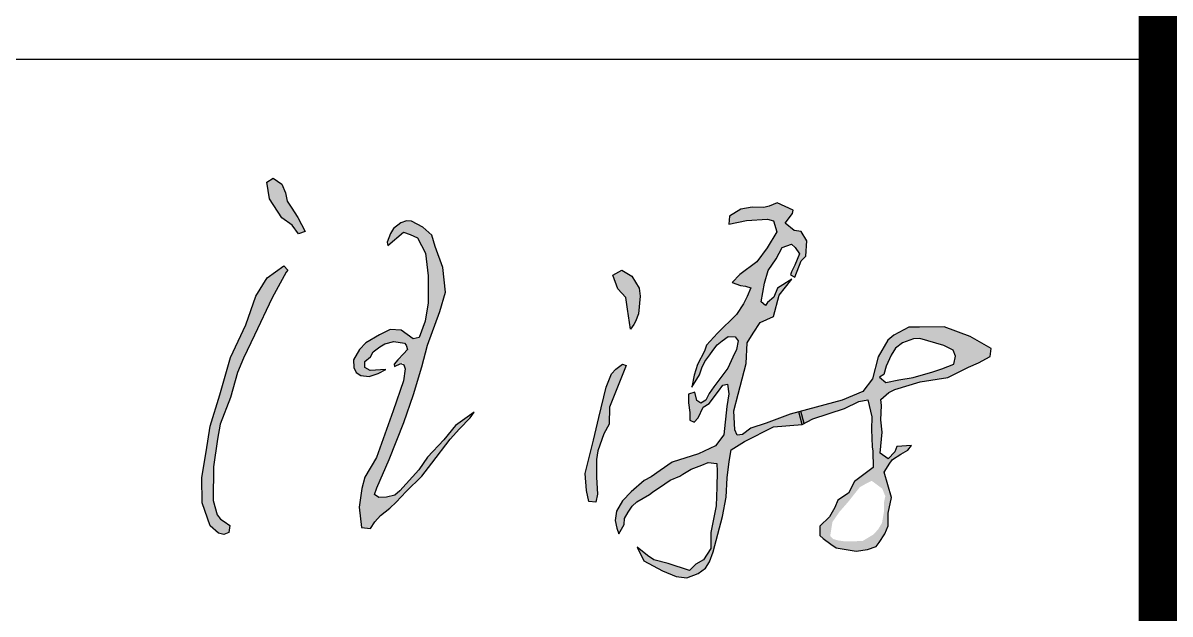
# Model space of a CAD drawing. Extents: x 4150464 to 4450492, y 483482 to 853422.
# Drawn here: x 4304769 to 4306690, y 839355 to 840345 of the extents above; entities that cross this region are included whole.
import ezdxf

# ---------------------------------------------------------------- set-up
doc = ezdxf.new("R2010")
doc.units = 0
doc.header["$LTSCALE"] = 1000
doc.header["$MEASUREMENT"] = 0
doc.layers.add('PUB_TEXT', color=7, linetype='Continuous')
doc.layers.add('图框', color=7, linetype='Continuous')

msp = doc.modelspace()

# ---------------------------------------------------------------- hatches: boundary and pattern name
at = {"layer": 'PUB_TEXT'}
h = msp.add_hatch(color=4, dxfattribs=at)
h.paths.add_polyline_path([(4305186.4, 839884.1), (4305211.7, 839931.5), (4305205.5, 839937.7), (4305177.8, 839917.8), (4305158.7, 839886.8), (4305142.3, 839838.8), (4305116.3, 839784.5), (4305098.6, 839721.6), (4305082.3, 839669.1), (4305075.8, 839626.4), (4305068.6, 839583.2), (4305068.9, 839541.1), (4305082.2, 839502.6), (4305096.4, 839490.3), (4305105.2, 839487.7), (4305113.8, 839491.2), (4305115.1, 839502.9), (4305105.9, 839509.5), (4305095.3, 839515.9), (4305087.1, 839544.7), (4305087.6, 839601.1), (4305094.3, 839647.5), (4305099.1, 839672.7), (4305116.6, 839717.2), (4305127.9, 839759.2), (4305138.1, 839783), (4305156.6, 839821.7)])
h.paths.add_polyline_path([(4305217.8, 840036.2), (4305211.2, 840045.8), (4305208.7, 840060), (4305202.1, 840074.7), (4305187.9, 840084.3), (4305177.3, 840077.7), (4305181.8, 840049.9), (4305202.6, 840017.9), (4305219.4, 840005.8), (4305230.5, 839991.6), (4305241.2, 839995.1), (4305229, 840018.5)])
h = msp.add_hatch(color=4, dxfattribs=at)
h.paths.add_polyline_path([(4305977.6, 839643.7), (4306025.8, 839668.4), (4306074.1, 839672.1), (4306068.5, 839693.4), (4306053.7, 839689.5), (4306013.5, 839674.4), (4305987.9, 839666.1), (4305973.9, 839655.5), (4305965, 839654.4), (4305961.1, 839663.3), (4305959.4, 839695.1), (4305966.7, 839722.9), (4305980.1, 839774.2), (4305981.6, 839808.7), (4305992.1, 839825), (4306003.9, 839843.1), (4306026.1, 839853.1), (4306035.3, 839888.8), (4306056.9, 839915.2), (4306032.9, 839900.6), (4306026.8, 839885.1), (4306016.2, 839876.1), (4306012.4, 839871.1), (4306005.5, 839877.7), (4306010.7, 839908.5), (4306017.3, 839930), (4306030.5, 839949.5), (4306040.4, 839968.2), (4306056.4, 839974.3), (4306062.2, 839968.5), (4306069.6, 839957.8), (4306061.9, 839939.1), (4306056.4, 839927.5), (4306054.5, 839922.6), (4306061.9, 839919), (4306072.4, 839946.2), (4306080.1, 839954.2), (4306082, 839979.5), (4306072.2, 839995.4), (4306060.7, 839996.8), (4306045.4, 840009.3), (4306057.9, 840025.6), (4306059, 840031.2), (4306032.2, 840043.4), (4306019, 840037.5), (4306009.6, 840035.4), (4305990.4, 840036.1), (4305971.3, 840032.6), (4305952.1, 840021.1), (4305951.4, 840007.3), (4305981, 840013.7), (4306016.2, 840016.1), (4306025.8, 840012.9), (4306031.4, 839994.5), (4306015.4, 839968.1), (4305997.8, 839944.2), (4305969.8, 839923.4), (4305957, 839909.8), (4305970.9, 839904.9), (4305979, 839903.8), (4305987.9, 839900.7), (4305982, 839886.6), (4305975.9, 839874.1), (4305964, 839856.3), (4305932.2, 839824.9), (4305913.8, 839805.1), (4305910.5, 839795), (4305898.5, 839772.8), (4305895.7, 839763.8), (4305893.1, 839754.9), (4305889.2, 839734.4), (4305901.8, 839755.3), (4305906, 839767.2), (4305911.2, 839777.5), (4305919.5, 839788.6), (4305924.5, 839796.2), (4305931.4, 839805.6), (4305940, 839812), (4305950.1, 839819.6), (4305961.9, 839819.1), (4305966.6, 839812.2), (4305963.9, 839797.7), (4305958, 839784.9), (4305949.4, 839766.4), (4305926.2, 839735.1), (4305918.3, 839724.1), (4305912.4, 839713), (4305904.5, 839707.8), (4305897.4, 839712), (4305894.1, 839726), (4305883.8, 839722.7), (4305883.8, 839708.1), (4305886, 839692.2), (4305886, 839679.4), (4305892.9, 839676), (4305899.7, 839683.4), (4305908.4, 839700.9), (4305918.1, 839707.4), (4305933.7, 839728), (4305941.2, 839738), (4305948.7, 839739.5), (4305951.1, 839723.6), (4305947.7, 839702.4), (4305942.7, 839654.5), (4305928.7, 839636.5), (4305900.6, 839623.1), (4305856.4, 839608.8), (4305836.3, 839595), (4305821.3, 839584.4), (4305809.5, 839578.5), (4305787.8, 839559.3), (4305773.2, 839544.4), (4305763, 839527.1), (4305761, 839511.4), (4305763.4, 839498.4), (4305766.9, 839489), (4305776, 839504.7), (4305776.4, 839514.9), (4305782.7, 839525.5), (4305789, 839535.4), (4305796.8, 839542.8), (4305818.1, 839555), (4305823.2, 839558.6), (4305844, 839572.7), (4305852.7, 839579), (4305868.8, 839585.7), (4305874, 839588.8), (4305888.1, 839597.1), (4305905.8, 839604.2), (4305916.8, 839608.5), (4305931, 839606.5), (4305931.8, 839593.2), (4305931, 839567.2), (4305930.2, 839535.8), (4305920.8, 839491.1), (4305920.8, 839464.3), (4305908.5, 839445.2), (4305895.6, 839438), (4305885.5, 839427.4), (4305849.7, 839439.1), (4305825.7, 839445.2), (4305815.1, 839452.5), (4305797.7, 839466.5), (4305808.9, 839443.6), (4305840, 839427), (4305863.2, 839417.6), (4305880.9, 839415.4), (4305900, 839422.6), (4305912.2, 839431.4), (4305918.5, 839442.2), (4305924.9, 839459), (4305940.6, 839518.2), (4305946.5, 839550.4), (4305948.1, 839583), (4305951.2, 839605.4), (4305952.4, 839613.2), (4305954.8, 839629.7)])
h.paths.add_polyline_path([(4306145.1, 839699.1), (4306169, 839710.4), (4306184.1, 839713.6), (4306190.9, 839685), (4306190, 839663.4), (4306191.3, 839634.7), (4306192.2, 839627.2), (4306193.1, 839600.3), (4306161.6, 839576.7), (4306151.5, 839557.3), (4306133.8, 839545.4), (4306128.5, 839533), (4306119.7, 839517.6), (4306103.8, 839501.7), (4306103.8, 839485.9), (4306109.1, 839481), (4306122.3, 839471.7), (4306130.7, 839465.6), (4306164.3, 839459.8), (4306183.3, 839462.5), (4306197.8, 839467.8), (4306203.1, 839474.4), (4306212.4, 839488.9), (4306218.1, 839502.2), (4306218.1, 839523.3), (4306223.9, 839549.8), (4306211.1, 839592.1), (4306220.8, 839607.1), (4306225.6, 839613.3), (4306239.3, 839622.6), (4306250.8, 839629.2), (4306257, 839636.7), (4306232.5, 839635), (4306229.3, 839626.1), (4306218.1, 839614.8), (4306204.8, 839624.1), (4306207.9, 839659.2), (4306206, 839679.6), (4306207, 839704.1), (4306205.7, 839714), (4306219.1, 839725.5), (4306229.3, 839730.7), (4306271.7, 839743.5), (4306318, 839750.8), (4306352.6, 839768.1), (4306369.3, 839775.3), (4306388.9, 839785.9), (4306390.5, 839799.3), (4306355.4, 839819.3), (4306311.9, 839835.5), (4306270.6, 839834.9), (4306252.8, 839834.9), (4306227.7, 839821.6), (4306217.6, 839813.2), (4306201.5, 839785.3), (4306192, 839748.6), (4306175.8, 839727.4), (4306141.2, 839712.9), (4306071.9, 839694.4), (4306077.4, 839673.9), (4306091.7, 839681.5)])
h.paths.add_polyline_path([(4306203.7, 839751.2), (4306210.6, 839756), (4306214.9, 839769.7), (4306223.1, 839788), (4306230.1, 839800.1), (4306241.9, 839808.7), (4306260.6, 839815.3), (4306271.1, 839816.1), (4306311.2, 839804.3), (4306326.7, 839796.3), (4306331, 839786.7), (4306328.2, 839773.1), (4306307.8, 839765.1), (4306293, 839760.2), (4306260.2, 839750.9), (4306235.8, 839746.6), (4306214.2, 839742.6)], flags=16)
h.paths.add_polyline_path([(4306181, 839573), (4306190.4, 839577.8), (4306208.1, 839564.6), (4306213.3, 839552.1), (4306211.3, 839542.4), (4306211.3, 839527.8), (4306207.8, 839507.3), (4306201.2, 839496.2), (4306192.8, 839487.5), (4306175.1, 839476.8), (4306144.9, 839476.4), (4306134.8, 839477.8), (4306126.1, 839480.2), (4306120.9, 839485.1), (4306124.7, 839508.7), (4306136.2, 839525.4), (4306150.8, 839542.1), (4306170.6, 839567.1)], flags=16)
h.paths.add_polyline_path([(4306071.9, 839694.4), (4306068.5, 839693.4), (4306074.1, 839672.1), (4306077.4, 839673.9)], flags=17)
msp.add_hatch(color=4, dxfattribs=at).paths.add_polyline_path([(4305409.1, 839765.5), (4305406.3, 839745.2), (4305389, 839695.2), (4305360.7, 839616.6), (4305341.5, 839583.9), (4305336.5, 839564.7), (4305332.1, 839533.4), (4305335.6, 839499.3), (4305350.9, 839498), (4305358, 839509.2), (4305367.5, 839519.9), (4305383.1, 839532), (4305393.9, 839541.9), (4305410.5, 839559.8), (4305436.9, 839585.3), (4305453.5, 839607.2), (4305484.4, 839647.5), (4305500.1, 839665), (4305517.6, 839683.3), (4305524.3, 839692.7), (4305493, 839670.4), (4305473.9, 839646.2), (4305446.2, 839617.1), (4305431.6, 839596.3), (4305400.1, 839560.8), (4305391.7, 839553.5), (4305377.4, 839550.1), (4305365.1, 839549.6), (4305357.5, 839554.9), (4305361.5, 839565.8), (4305382.2, 839613.5), (4305406.5, 839675.5), (4305423.1, 839722.1), (4305436.6, 839768.7), (4305446.5, 839804.7), (4305467.1, 839861.1), (4305476.5, 839893.4), (4305472.2, 839934.9), (4305459.4, 839970.1), (4305453.7, 839988.9), (4305438.3, 840002.7), (4305419.8, 840012.4), (4305411.3, 840013), (4305401.6, 840009.6), (4305389.6, 840000.5), (4305384.6, 839991.7), (4305379, 839977.6), (4305379.8, 839971.7), (4305406.3, 839993.9), (4305417.6, 839990.5), (4305429.6, 839984.8), (4305443.2, 839959.2), (4305447.7, 839921), (4305447.3, 839876), (4305442.3, 839845.3), (4305432.2, 839817.5), (4305422.4, 839815.7), (4305402.1, 839830.1), (4305383.7, 839831.3), (4305365.8, 839822.1), (4305342.8, 839808.7), (4305332.4, 839797.4), (4305322.4, 839780.4), (4305322.9, 839767.5), (4305327.1, 839758.9), (4305334.8, 839754.2), (4305348.4, 839752.5), (4305363.9, 839757.3), (4305376.3, 839764.4), (4305350.4, 839762.6), (4305341.3, 839767.5), (4305341.5, 839777.5), (4305350.6, 839785.2), (4305355.5, 839793.6), (4305371.3, 839806), (4305390, 839811.1), (4305410, 839808.1), (4305412.9, 839797.4), (4305406, 839790.5), (4305396.7, 839780.4), (4305390.3, 839773.3), (4305391.1, 839769.1), (4305405.2, 839776.1)])
h = msp.add_hatch(color=4, dxfattribs=at)
h.paths.add_polyline_path([(4305773, 839773.1), (4305762, 839764.9), (4305754.5, 839757.1), (4305745.7, 839734.6), (4305733.5, 839683.7), (4305724.7, 839645.7), (4305710.6, 839590.1), (4305712.7, 839561.6), (4305716.6, 839542.9), (4305728.6, 839542.2), (4305731, 839555.3), (4305729.3, 839583.8), (4305729.6, 839613.5), (4305731.5, 839627.9), (4305741.5, 839656.2), (4305750.7, 839672.6), (4305751.4, 839701.1), (4305779.2, 839770.6)])
h.paths.add_polyline_path([(4305778.7, 839885), (4305781.6, 839865.4), (4305786.6, 839831.8), (4305792.1, 839839.3), (4305794.7, 839844.8), (4305799.7, 839857.4), (4305802.7, 839887), (4305800.7, 839900.5), (4305788.6, 839920.5), (4305772.1, 839930.6), (4305757, 839922), (4305765.1, 839899)])

# ---------------------------------------------------------------- linework, layer by layer
at = {"const_width": 100}
msp.add_lwpolyline([(4250787.7, 812421.9), (4306687.7, 812421.9), (4306687.7, 852421.9), (4250787.7, 852421.9)], close=True, dxfattribs=at)
at = {"layer": 'PUB_TEXT', "color": 4}
for p, q in [((4306074.1, 839672.1), (4306068.5, 839693.4)), ((4306077.4, 839673.9), (4306071.9, 839694.4))]:
    msp.add_line(p, q, dxfattribs=at)
for points in [[(4305202.6, 840017.9), (4305181.8, 840049.9), (4305177.3, 840077.7), (4305187.9, 840084.3), (4305202.1, 840074.7), (4305208.7, 840060), (4305211.2, 840045.8), (4305217.8, 840036.2), (4305229, 840018.5), (4305241.2, 839995.1), (4305230.5, 839991.6), (4305219.4, 840005.8), (4305202.6, 840017.9)], [(4305379.8, 839971.7), (4305406.3, 839993.9), (4305417.6, 839990.5), (4305429.6, 839984.8), (4305443.2, 839959.2), (4305447.7, 839921), (4305447.3, 839876), (4305442.3, 839845.3), (4305432.2, 839817.5), (4305422.4, 839815.7), (4305402.1, 839830.1), (4305383.7, 839831.3), (4305365.8, 839822.1), (4305342.8, 839808.7), (4305332.4, 839797.4), (4305322.4, 839780.4), (4305322.9, 839767.5), (4305327.1, 839758.9), (4305334.8, 839754.2), (4305348.4, 839752.5), (4305363.9, 839757.3), (4305376.3, 839764.4), (4305350.4, 839762.6), (4305341.3, 839767.5), (4305341.5, 839777.5), (4305350.6, 839785.2), (4305355.5, 839793.6), (4305366.5, 839802.3), (4305374.7, 839806.9), (4305390, 839811.1), (4305407.8, 839808.5), (4305410.9, 839804.9), (4305412.9, 839797.4), (4305406, 839790.5), (4305396.7, 839780.4), (4305390.3, 839773.3), (4305391.1, 839769.1), (4305401.8, 839774.4), (4305406.7, 839772.2), (4305409.1, 839765.5), (4305406.3, 839745.2), (4305389, 839695.2), (4305360.7, 839616.6), (4305341.5, 839583.9), (4305336.5, 839564.7), (4305332.1, 839533.4), (4305335.6, 839499.3), (4305350.9, 839498), (4305358, 839509.2), (4305367.5, 839519.9), (4305383.1, 839532), (4305393.9, 839541.9), (4305410.5, 839559.8), (4305436.9, 839585.3), (4305453.5, 839607.2), (4305484.4, 839647.5), (4305500.1, 839665), (4305517.6, 839683.3), (4305524.3, 839692.7), (4305493, 839670.4), (4305473.9, 839646.2), (4305446.2, 839617.1), (4305431.6, 839596.3), (4305400.1, 839560.8), (4305391.7, 839553.5), (4305377.4, 839550.1), (4305365.1, 839549.6), (4305357.5, 839554.9), (4305361.5, 839565.8), (4305382.2, 839613.5), (4305406.5, 839675.5), (4305423.1, 839722.1), (4305436.6, 839768.7), (4305446.5, 839804.7), (4305467.1, 839861.1), (4305476.5, 839893.4), (4305472.2, 839934.9), (4305459.4, 839970.1), (4305453.7, 839988.9), (4305438.3, 840002.7), (4305419.8, 840012.4), (4305411.3, 840013), (4305401.6, 840009.6), (4305389.6, 840000.5), (4305384.6, 839991.7), (4305379, 839977.6), (4305379, 839977.6), (4305379.8, 839971.7)], [(4305209.4, 839927.3), (4305186.4, 839884.1), (4305156.6, 839821.7), (4305138.1, 839783), (4305127.9, 839759.2), (4305116.6, 839717.2), (4305099.1, 839672.7), (4305094.3, 839647.5), (4305087.6, 839601.1), (4305087.1, 839544.7), (4305093.9, 839520.9), (4305099.6, 839513.3), (4305105.9, 839509.5), (4305115.1, 839502.9), (4305115.1, 839502.9), (4305113.8, 839491.2), (4305105.2, 839487.7), (4305096.4, 839490.3), (4305082.2, 839502.6), (4305068.9, 839541.1), (4305068.6, 839583.2), (4305075.8, 839626.4), (4305082.3, 839669.1), (4305098.6, 839721.6), (4305116.3, 839784.5), (4305142.3, 839838.8), (4305158.7, 839886.8), (4305177.8, 839917.8), (4305205.5, 839937.7), (4305212.5, 839930.7), (4305209.4, 839927.3)], [(4305786.6, 839831.8), (4305781.6, 839865.4), (4305778.7, 839885), (4305765.1, 839899), (4305757, 839922), (4305772.1, 839930.6), (4305788.6, 839920.5), (4305800.7, 839900.5), (4305802.7, 839887), (4305799.7, 839857.4), (4305794.7, 839844.8), (4305792.1, 839839.3), (4305786.6, 839831.8)], [(4306203.7, 839751.2), (4306214.2, 839742.6), (4306235.8, 839746.6), (4306260.2, 839750.9), (4306293, 839760.2), (4306307.8, 839765.1), (4306328.2, 839773.1), (4306331, 839786.7), (4306326.7, 839796.3), (4306311.2, 839804.3), (4306271.1, 839816.1), (4306260.6, 839815.3), (4306241.9, 839808.7), (4306230.1, 839800.1), (4306223.1, 839788), (4306214.9, 839769.7), (4306210.6, 839756), (4306203.7, 839751.2)], [(4305779.2, 839770.6), (4305751.4, 839701.1), (4305750.7, 839672.6), (4305741.5, 839656.2), (4305731.5, 839627.9), (4305729.6, 839613.5), (4305729.3, 839583.8), (4305731, 839555.3), (4305728.6, 839542.2), (4305728.6, 839542.2), (4305716.6, 839542.9), (4305712.7, 839561.6), (4305710.6, 839590.1), (4305724.7, 839645.7), (4305733.5, 839683.7), (4305745.7, 839734.6), (4305754.5, 839757.1), (4305762, 839764.9), (4305773, 839773.1), (4305779.2, 839770.6)]]:
    msp.add_lwpolyline(points, dxfattribs=at)
msp.add_lwpolyline([(4305951.4, 840007.3), (4305981, 840013.7), (4306016.2, 840016.1), (4306025.8, 840012.9), (4306031.4, 839994.5), (4306015.4, 839968.1), (4305997.8, 839944.2), (4305969.8, 839923.4), (4305969.8, 839923.4), (4305957, 839909.8), (4305970.9, 839904.9), (4305979, 839903.8), (4305987.9, 839900.7), (4305982, 839886.6), (4305975.9, 839874.1), (4305964, 839856.3), (4305932.2, 839824.9), (4305913.8, 839805.1), (4305910.5, 839795), (4305898.5, 839772.8), (4305895.7, 839763.8), (4305893.1, 839754.9), (4305889.2, 839734.4), (4305901.8, 839755.3), (4305906, 839767.2), (4305911.2, 839777.5), (4305919.5, 839788.6), (4305924.5, 839796.2), (4305931.4, 839805.6), (4305940, 839812), (4305950.1, 839819.6), (4305961.9, 839819.1), (4305966.6, 839812.2), (4305963.9, 839797.7), (4305958, 839784.9), (4305949.4, 839766.4), (4305926.2, 839735.1), (4305918.3, 839724.1), (4305912.4, 839713), (4305904.5, 839707.8), (4305897.4, 839712), (4305894.1, 839726), (4305883.8, 839722.7), (4305883.8, 839708.1), (4305886, 839692.2), (4305886, 839679.4), (4305892.9, 839676), (4305899.7, 839683.4), (4305908.4, 839700.9), (4305918.1, 839707.4), (4305933.7, 839728), (4305941.2, 839738), (4305948.7, 839739.5), (4305951.1, 839723.6), (4305947.7, 839702.4), (4305942.7, 839654.5), (4305928.7, 839636.5), (4305900.6, 839623.1), (4305856.4, 839608.8), (4305836.3, 839595), (4305821.3, 839584.4), (4305809.5, 839578.5), (4305787.8, 839559.3), (4305773.2, 839544.4), (4305763, 839527.1), (4305761, 839511.4), (4305763.4, 839498.4), (4305766.9, 839489), (4305766.9, 839489), (4305776, 839504.7), (4305776.4, 839514.9), (4305782.7, 839525.5), (4305789, 839535.4), (4305796.8, 839542.8), (4305818.1, 839555), (4305823.2, 839558.6), (4305844, 839572.7), (4305852.7, 839579), (4305868.8, 839585.7), (4305874, 839588.8), (4305888.1, 839597.1), (4305905.8, 839604.2), (4305916.8, 839608.5), (4305931, 839606.5), (4305931.8, 839593.2), (4305931, 839567.2), (4305930.2, 839535.8), (4305920.8, 839491.1), (4305920.8, 839464.3), (4305908.5, 839445.2), (4305895.6, 839438), (4305885.5, 839427.4), (4305849.7, 839439.1), (4305825.7, 839445.2), (4305815.1, 839452.5), (4305797.7, 839466.5), (4305797.7, 839466.5), (4305808.9, 839443.6), (4305840, 839427), (4305863.2, 839417.6), (4305880.9, 839415.4), (4305900, 839422.6), (4305912.2, 839431.4), (4305918.5, 839442.2), (4305924.9, 839459), (4305940.6, 839518.2), (4305946.5, 839550.4), (4305948.1, 839583), (4305951.2, 839605.4), (4305952.4, 839613.2), (4305954.8, 839629.7), (4305977.6, 839643.7), (4306025.8, 839668.4), (4306074.1, 839672.1), (4306091.7, 839681.5), (4306145.1, 839699.1), (4306169, 839710.4), (4306184.1, 839713.6), (4306190.9, 839685), (4306190, 839663.4), (4306191.3, 839634.7), (4306192.2, 839627.2), (4306193.1, 839600.3), (4306161.6, 839576.7), (4306151.5, 839557.3), (4306133.8, 839545.4), (4306128.5, 839533), (4306119.7, 839517.6), (4306103.8, 839501.7), (4306103.8, 839485.9), (4306109.1, 839481), (4306122.3, 839471.7), (4306130.7, 839465.6), (4306164.3, 839459.8), (4306183.3, 839462.5), (4306197.8, 839467.8), (4306203.1, 839474.4), (4306212.4, 839488.9), (4306218.1, 839502.2), (4306218.1, 839523.3), (4306223.9, 839549.8), (4306211.1, 839592.1), (4306220.8, 839607.1), (4306225.6, 839613.3), (4306239.3, 839622.6), (4306250.8, 839629.2), (4306257, 839636.7), (4306232.5, 839635), (4306229.3, 839626.1), (4306218.1, 839614.8), (4306204.8, 839624.1), (4306207.9, 839659.2), (4306206, 839679.6), (4306207, 839704.1), (4306205.7, 839714), (4306219.1, 839725.5), (4306229.3, 839730.7), (4306271.7, 839743.5), (4306318, 839750.8), (4306352.6, 839768.1), (4306369.3, 839775.3), (4306388.9, 839785.9), (4306390.5, 839799.3), (4306355.4, 839819.3), (4306355.4, 839819.3), (4306311.9, 839835.5), (4306270.6, 839834.9), (4306252.8, 839834.9), (4306227.7, 839821.6), (4306217.6, 839813.2), (4306201.5, 839785.3), (4306192, 839748.6), (4306192, 839748.6), (4306175.8, 839727.4), (4306141.2, 839712.9), (4306053.7, 839689.5), (4306013.5, 839674.4), (4305987.9, 839666.1), (4305973.9, 839655.5), (4305965, 839654.4), (4305961.1, 839663.3), (4305959.4, 839695.1), (4305966.7, 839722.9), (4305980.1, 839774.2), (4305981.6, 839808.7), (4305992.1, 839825), (4306003.9, 839843.1), (4306026.1, 839853.1), (4306035.3, 839888.8), (4306056.9, 839915.2), (4306032.9, 839900.6), (4306026.8, 839885.1), (4306016.2, 839876.1), (4306012.4, 839871.1), (4306005.5, 839877.7), (4306010.7, 839908.5), (4306017.3, 839930), (4306030.5, 839949.5), (4306040.4, 839968.2), (4306056.4, 839974.3), (4306062.2, 839968.5), (4306069.6, 839957.8), (4306061.9, 839939.1), (4306056.4, 839927.5), (4306054.5, 839922.6), (4306061.9, 839919), (4306072.4, 839946.2), (4306080.1, 839954.2), (4306082, 839979.5), (4306072.2, 839995.4), (4306060.7, 839996.8), (4306045.4, 840009.3), (4306057.9, 840025.6), (4306059, 840031.2), (4306032.2, 840043.4), (4306019, 840037.5), (4306009.6, 840035.4), (4305990.4, 840036.1), (4305971.3, 840032.6), (4305952.1, 840021.1), (4305951.4, 840007.3)], close=True, dxfattribs=at)
at = {"layer": '图框', "color": 0}
msp.add_line((4300987.7, 840284), (4306665.9, 840284), dxfattribs=at)
at = {"layer": '图框', "color": 4, "const_width": 98.6}
msp.add_lwpolyline([(4300987.7, 852421.9), (4306687.7, 852421.9), (4306687.7, 812421.9), (4300987.7, 812421.9)], close=True, dxfattribs=at)

doc.saveas('drawing.dxf')
